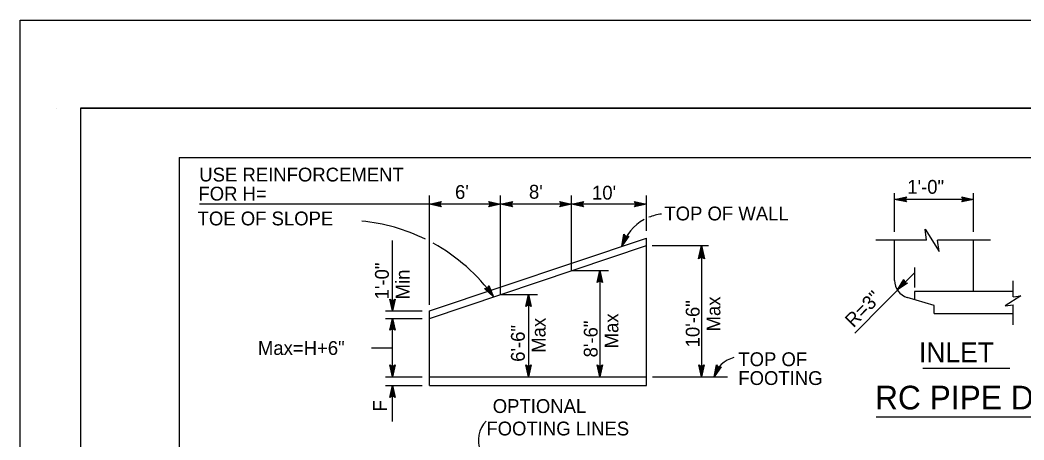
# Model space of a CAD drawing. Extents: x -894 to 866, y -476 to 714.
# Drawn here: x -894 to -386, y 501 to 714 of the extents above; entities that cross this region are included whole.
import ezdxf

# ---------------------------------------------------------------- set-up
doc = ezdxf.new("R2010")
doc.units = 0
for name, color, linetype in [('10 Sheet Format', 7, 'Continuous'), ('56 Stage 3 Anno', 7, 'Continuous'), ('57 Undefined', 7, 'Continuous'), ('60 Nongeo Data', 7, 'Continuous')]:
    doc.layers.add(name, color=color, linetype=linetype)

msp = doc.modelspace()

# ---------------------------------------------------------------- linework, layer by layer
at = {"layer": '10 Sheet Format'}
for p, q in [((-875.42, 668.97), (-875.42, 668.97)), ((-863.43, 668.96), (-863.43, -431.04)), ((-863.43, 668.96), (836.58, 668.96)), ((-813.45, 643.96), (-813.45, -406.04)), ((-813.45, 643.96), (811.55, 643.96))]:
    msp.add_line(p, q, dxfattribs=at)
for points in [[(-894.04, 713.55), (865.96, 713.55), (865.96, -476.45), (-894.04, -476.45)], [(-863.43, -431.04), (836.58, -431.04), (836.58, 668.96), (-863.43, 668.96)]]:
    msp.add_lwpolyline(points, close=True, dxfattribs=at)
at = {"layer": '56 Stage 3 Anno'}
for p, q in [((-451.37, 606.41), (-451.37, 626.01)), ((-411.37, 606.41), (-411.37, 626.01)), ((-686.84, 620.36), (-803.25, 620.36)), ((-686.84, 569.53), (-686.84, 624.86)), ((-686.84, 620.36), (-680.84, 621.68)), ((-650.84, 620.36), (-686.84, 620.36)), ((-680.84, 619.02), (-686.84, 620.36)), ((-686.84, 620.36), (-686.84, 620.36)), ((-681.06, 619.37), (-685.46, 620.35)), ((-685.45, 620.36), (-681.08, 621.32)), ((-684.08, 620.35), (-681.26, 620.98)), ((-681.29, 619.73), (-684.08, 620.35)), ((-682.7, 620.35), (-681.49, 620.62)), ((-681.47, 620.08), (-682.7, 620.35)), ((-680.84, 621.68), (-681.64, 620.36)), ((-681.64, 620.36), (-680.84, 619.02)), ((-680.84, 621.68), (-680.84, 621.68)), ((-656.03, 620.36), (-656.83, 621.69)), ((-656.83, 621.69), (-656.83, 621.69)), ((-656.83, 621.69), (-650.84, 620.36)), ((-650.84, 620.36), (-656.83, 619.03)), ((-656.83, 619.03), (-656.03, 620.36)), ((-656.62, 621.34), (-652.22, 620.36)), ((-652.23, 620.35), (-656.6, 619.39)), ((-653.6, 620.36), (-656.42, 619.73)), ((-656.38, 620.98), (-653.6, 620.36)), ((-656.21, 620.63), (-654.98, 620.36)), ((-654.98, 620.36), (-656.19, 620.09)), ((-650.84, 574.66), (-650.84, 624.86)), ((-650.84, 620.36), (-644.85, 621.68)), ((-614.84, 620.36), (-650.84, 620.36)), ((-650.84, 620.36), (-650.84, 620.36)), ((-644.85, 619.02), (-650.84, 620.36)), ((-650.84, 620.36), (-650.84, 620.36)), ((-645.06, 619.37), (-649.46, 620.35)), ((-649.45, 620.36), (-645.08, 621.32)), ((-648.08, 620.35), (-645.26, 620.98)), ((-645.29, 619.73), (-648.08, 620.35)), ((-646.7, 620.35), (-645.49, 620.62)), ((-645.47, 620.08), (-646.7, 620.35)), ((-644.85, 621.68), (-645.64, 620.36)), ((-645.64, 620.36), (-644.85, 619.02)), ((-644.85, 621.68), (-644.85, 621.68)), ((-620.09, 620.36), (-620.89, 621.69)), ((-620.89, 621.69), (-620.89, 621.69)), ((-620.89, 621.69), (-614.89, 620.36)), ((-614.89, 620.36), (-620.89, 619.03)), ((-620.89, 619.03), (-620.09, 620.36)), ((-620.67, 621.34), (-616.27, 620.36)), ((-616.28, 620.35), (-620.65, 619.39)), ((-617.65, 620.36), (-620.47, 619.73)), ((-620.44, 620.98), (-617.65, 620.36)), ((-620.26, 620.63), (-619.03, 620.36)), ((-619.03, 620.36), (-620.24, 620.09)), ((-614.89, 620.36), (-608.9, 621.68)), ((-614.89, 620.36), (-614.89, 620.36)), ((-608.9, 619.02), (-614.89, 620.36)), ((-614.89, 620.36), (-614.89, 620.36)), ((-614.84, 586.75), (-614.84, 624.86)), ((-577.04, 620.36), (-614.84, 620.36)), ((-609.11, 619.37), (-613.51, 620.35)), ((-613.5, 620.36), (-609.13, 621.32)), ((-612.13, 620.35), (-609.31, 620.98)), ((-609.35, 619.73), (-612.13, 620.35)), ((-610.75, 620.35), (-609.54, 620.62)), ((-609.52, 620.08), (-610.75, 620.35)), ((-608.9, 621.68), (-609.7, 620.36)), ((-609.7, 620.36), (-608.9, 619.02)), ((-608.9, 621.68), (-608.9, 621.68)), ((-582.23, 620.36), (-583.03, 621.69)), ((-583.03, 621.69), (-583.03, 621.69)), ((-583.03, 621.69), (-577.04, 620.36)), ((-577.04, 620.36), (-583.03, 619.03)), ((-583.03, 619.03), (-582.23, 620.36)), ((-582.82, 621.34), (-578.42, 620.36)), ((-578.43, 620.35), (-582.8, 619.39)), ((-579.8, 620.36), (-582.62, 619.73)), ((-582.58, 620.98), (-579.8, 620.36)), ((-582.41, 620.63), (-581.18, 620.36)), ((-581.18, 620.36), (-582.39, 620.09)), ((-577.04, 606.86), (-577.04, 624.86)), ((-577.04, 620.36), (-577.04, 620.36)), ((-451.37, 622.84), (-445.37, 624.17)), ((-411.37, 622.84), (-451.37, 622.84)), ((-445.37, 621.5), (-451.37, 622.84)), ((-451.37, 622.84), (-451.37, 622.84)), ((-445.59, 621.86), (-449.99, 622.84)), ((-449.98, 622.85), (-445.6, 623.81)), ((-448.61, 622.84), (-445.78, 623.47)), ((-445.82, 622.22), (-448.61, 622.84)), ((-447.22, 622.84), (-446.02, 623.11)), ((-446, 622.57), (-447.22, 622.84)), ((-445.37, 624.17), (-446.17, 622.84)), ((-446.17, 622.84), (-445.37, 621.5)), ((-445.37, 624.17), (-445.37, 624.17)), ((-445.37, 621.5), (-445.37, 621.5)), ((-416.57, 622.84), (-417.37, 624.18)), ((-417.37, 624.18), (-417.37, 624.18)), ((-417.37, 624.18), (-411.37, 622.84)), ((-411.37, 622.84), (-417.37, 621.51)), ((-417.37, 621.51), (-416.57, 622.84)), ((-417.37, 621.51), (-417.37, 621.51)), ((-417.15, 623.83), (-412.75, 622.84)), ((-412.76, 622.84), (-417.13, 621.87)), ((-414.13, 622.85), (-416.96, 622.22)), ((-416.92, 623.47), (-414.13, 622.85)), ((-416.74, 623.12), (-415.51, 622.85)), ((-415.51, 622.85), (-416.72, 622.58)), ((-411.37, 622.84), (-411.37, 622.84)), ((-680.84, 619.02), (-680.84, 619.02)), ((-656.83, 619.03), (-656.83, 619.03)), ((-644.85, 619.02), (-644.85, 619.02)), ((-620.89, 619.03), (-620.89, 619.03)), ((-608.9, 619.02), (-608.9, 619.02)), ((-583.03, 619.03), (-583.03, 619.03)), ((-589.37, 599.1), (-588.35, 605.15)), ((-588.86, 600.39), (-588.11, 604.8)), ((-588.35, 605.15), (-588.35, 605.15)), ((-588.35, 605.15), (-587.42, 603.91)), ((-705.54, 566.36), (-705.54, 601.94)), ((-585.88, 604.15), (-589.37, 599.1)), ((-586.29, 604.08), (-588.86, 600.37)), ((-588.33, 601.65), (-587.85, 604.5)), ((-586.71, 604), (-588.33, 601.65)), ((-587.81, 602.93), (-587.61, 604.15)), ((-587.1, 603.97), (-587.81, 602.93)), ((-587.42, 603.91), (-585.88, 604.15)), ((-585.88, 604.15), (-585.88, 604.15)), ((-589.37, 599.1), (-589.37, 599.1)), ((-574.11, 599.41), (-545.58, 599.41)), ((-550.6, 592.76), (-549.11, 599.41)), ((-550.21, 593), (-549.11, 597.88)), ((-549.81, 593.26), (-549.12, 596.35)), ((-549.42, 593.45), (-549.12, 594.82)), ((-549.12, 596.35), (-548.42, 593.21)), ((-549.12, 594.82), (-548.82, 593.48)), ((-549.11, 599.41), (-549.11, 533.06)), ((-549.11, 599.41), (-549.11, 599.41)), ((-549.11, 599.41), (-547.64, 592.76)), ((-549.11, 597.87), (-548.04, 593.02)), ((-549.11, 593.64), (-550.6, 592.76)), ((-550.6, 592.76), (-550.6, 592.76)), ((-547.64, 592.76), (-549.11, 593.64)), ((-547.64, 592.76), (-547.64, 592.76)), ((-614.84, 586.75), (-596.14, 586.75)), ((-601.98, 580.76), (-600.64, 586.75)), ((-601.62, 580.98), (-600.64, 585.38)), ((-600.64, 586.75), (-600.64, 533.06)), ((-600.64, 586.75), (-600.64, 586.75)), ((-600.64, 586.75), (-599.31, 580.76)), ((-600.64, 585.36), (-599.67, 580.99)), ((-441.37, 585.72), (-471.45, 555.18)), ((-441.37, 588.31), (-441.37, 578.24)), ((-600.64, 581.56), (-601.98, 580.76)), ((-601.98, 580.76), (-601.98, 580.76)), ((-601.26, 581.21), (-600.64, 583.99)), ((-600.92, 581.39), (-600.64, 582.61)), ((-600.64, 583.99), (-600.02, 581.17)), ((-600.64, 582.61), (-600.37, 581.41)), ((-599.31, 580.76), (-600.64, 581.56)), ((-599.31, 580.76), (-599.31, 580.76)), ((-449.92, 577.03), (-446.66, 582.24)), ((-444.76, 580.37), (-449.92, 577.03)), ((-445.16, 580.46), (-448.96, 578.01)), ((-448.95, 578.03), (-446.57, 581.82)), ((-447.98, 579), (-446.45, 581.45)), ((-445.58, 580.55), (-447.98, 579)), ((-447.01, 579.98), (-446.36, 581.03)), ((-445.96, 580.67), (-447.01, 579.98)), ((-446.66, 582.24), (-446.66, 582.24)), ((-446.66, 582.24), (-446.27, 580.74)), ((-446.27, 580.74), (-444.76, 580.37)), ((-444.76, 580.37), (-444.76, 580.37)), ((-658.94, 577.67), (-657.39, 577.8)), ((-654.35, 573.59), (-658.94, 577.67)), ((-658.94, 577.67), (-658.94, 577.67)), ((-655.16, 574.71), (-658.51, 577.69)), ((-655.96, 575.83), (-658.12, 577.74)), ((-656.77, 576.94), (-657.7, 577.77)), ((-657.39, 577.8), (-656.78, 579.23)), ((-657.27, 578.1), (-656.77, 576.94)), ((-657.09, 578.45), (-655.96, 575.83)), ((-656.94, 578.84), (-655.15, 574.71)), ((-656.78, 579.23), (-656.78, 579.23)), ((-656.78, 579.23), (-654.35, 573.59)), ((-650.84, 574.66), (-632.14, 574.66)), ((-637.98, 568.66), (-636.64, 574.66)), ((-636.64, 574.66), (-636.64, 533.06)), ((-636.64, 574.66), (-636.64, 574.66)), ((-636.64, 574.66), (-635.31, 568.66)), ((-449.92, 577.03), (-449.92, 577.03)), ((-705.54, 566.36), (-706.87, 572.35)), ((-706.87, 572.35), (-706.87, 572.35)), ((-706.87, 572.35), (-705.54, 571.55)), ((-705.54, 567.74), (-706.51, 572.11)), ((-705.54, 569.11), (-706.16, 571.94)), ((-705.54, 570.5), (-705.8, 571.7)), ((-705.54, 571.55), (-704.2, 572.35)), ((-704.2, 572.35), (-705.54, 566.36)), ((-704.56, 572.13), (-705.54, 567.73)), ((-704.92, 571.9), (-705.54, 569.11)), ((-705.26, 571.72), (-705.54, 570.5)), ((-704.2, 572.35), (-704.2, 572.35)), ((-654.35, 573.59), (-654.35, 573.59)), ((-636.64, 569.46), (-637.98, 568.66)), ((-637.62, 568.88), (-636.64, 573.28)), ((-637.26, 569.11), (-636.64, 571.9)), ((-636.92, 569.29), (-636.64, 570.52)), ((-636.64, 573.27), (-635.67, 568.9)), ((-636.64, 571.9), (-636.02, 569.07)), ((-636.64, 570.52), (-636.37, 569.31)), ((-635.31, 568.66), (-636.64, 569.46)), ((-709.14, 566.36), (-690.44, 566.36)), ((-705.54, 566.36), (-705.54, 566.36)), ((-637.98, 568.66), (-637.98, 568.66)), ((-635.31, 568.66), (-635.31, 568.66)), ((-709.14, 562.56), (-690.44, 562.56)), ((-706.88, 556.56), (-705.54, 562.56)), ((-706.52, 556.78), (-705.54, 561.18)), ((-706.16, 557.01), (-705.54, 559.8)), ((-705.54, 533.06), (-705.54, 562.56)), ((-705.54, 562.56), (-705.54, 562.56)), ((-705.54, 562.56), (-704.21, 556.56)), ((-705.54, 561.17), (-704.57, 556.8)), ((-705.54, 559.8), (-704.92, 556.97)), ((-705.54, 557.36), (-706.88, 556.56)), ((-706.88, 556.56), (-706.88, 556.56)), ((-705.82, 557.19), (-705.54, 558.42)), ((-705.54, 558.42), (-705.27, 557.21)), ((-704.21, 556.56), (-705.54, 557.36)), ((-704.21, 556.56), (-704.21, 556.56)), ((-716.15, 547.65), (-705.29, 547.65)), ((-705.54, 533.06), (-706.87, 539.05)), ((-706.87, 539.05), (-706.87, 539.05)), ((-706.87, 539.05), (-705.54, 538.25)), ((-705.54, 534.44), (-706.51, 538.81)), ((-705.54, 535.82), (-706.16, 538.64)), ((-705.54, 538.25), (-704.2, 539.05)), ((-704.2, 539.05), (-705.54, 533.06)), ((-704.56, 538.83), (-705.54, 534.43)), ((-704.2, 539.05), (-704.2, 539.05)), ((-636.64, 533.06), (-637.97, 539.05)), ((-637.97, 539.05), (-637.97, 539.05)), ((-637.97, 539.05), (-636.64, 538.25)), ((-636.64, 534.44), (-637.61, 538.81)), ((-636.64, 535.82), (-637.26, 538.64)), ((-636.64, 538.25), (-635.3, 539.05)), ((-635.3, 539.05), (-636.64, 533.06)), ((-635.66, 538.83), (-636.64, 534.43)), ((-635.3, 539.05), (-635.3, 539.05)), ((-600.64, 533.06), (-601.97, 539.05)), ((-601.97, 539.05), (-601.97, 539.05)), ((-601.97, 539.05), (-600.64, 538.25)), ((-600.64, 534.44), (-601.61, 538.81)), ((-600.64, 535.82), (-601.26, 538.64)), ((-600.64, 538.25), (-599.3, 539.05)), ((-599.3, 539.05), (-600.64, 533.06)), ((-599.66, 538.83), (-600.64, 534.43)), ((-599.3, 539.05), (-599.3, 539.05)), ((-549.11, 533.06), (-550.44, 539.05)), ((-550.44, 539.05), (-550.44, 539.05)), ((-550.44, 539.05), (-549.11, 538.25)), ((-549.12, 534.44), (-550.08, 538.81)), ((-549.11, 535.82), (-549.74, 538.64)), ((-549.11, 538.25), (-547.78, 539.05)), ((-547.78, 539.05), (-549.11, 533.06)), ((-548.13, 538.83), (-549.11, 534.43)), ((-547.78, 539.05), (-547.78, 539.05)), ((-542.72, 533.06), (-541.6, 539.09)), ((-542.18, 534.34), (-541.36, 538.74)), ((-541.6, 539.09), (-541.6, 539.09)), ((-541.6, 539.09), (-540.69, 537.84)), ((-705.54, 537.2), (-705.8, 538.4)), ((-704.92, 538.6), (-705.54, 535.82)), ((-705.26, 538.42), (-705.54, 537.2)), ((-636.64, 537.2), (-636.9, 538.4)), ((-636.01, 538.6), (-636.64, 535.82)), ((-636.36, 538.42), (-636.64, 537.2)), ((-600.64, 537.2), (-600.9, 538.4)), ((-600.01, 538.6), (-600.64, 535.82)), ((-600.36, 538.42), (-600.64, 537.2)), ((-549.11, 537.2), (-549.38, 538.4)), ((-548.49, 538.6), (-549.11, 535.82)), ((-548.84, 538.42), (-549.11, 537.2)), ((-539.15, 538.05), (-542.72, 533.06)), ((-539.56, 537.99), (-542.18, 534.32)), ((-541.64, 535.59), (-541.11, 538.44)), ((-539.98, 537.91), (-541.64, 535.59)), ((-541.1, 536.86), (-540.88, 538.08)), ((-540.37, 537.89), (-541.1, 536.86)), ((-540.69, 537.84), (-539.15, 538.05)), ((-539.15, 538.05), (-539.15, 538.05)), ((-709.14, 533.06), (-690.44, 533.06)), ((-709.14, 528.56), (-690.44, 528.56)), ((-706.88, 522.56), (-705.54, 528.56)), ((-705.54, 533.06), (-705.54, 533.06)), ((-705.54, 510.37), (-705.54, 528.56)), ((-705.54, 528.56), (-705.54, 528.56)), ((-705.54, 528.56), (-704.21, 522.56)), ((-636.64, 533.06), (-636.64, 533.06)), ((-600.64, 533.06), (-600.64, 533.06)), ((-573.95, 533.06), (-535.98, 533.06)), ((-549.11, 533.06), (-549.11, 533.06)), ((-542.72, 533.06), (-542.72, 533.06)), ((-706.52, 522.78), (-705.54, 527.18)), ((-706.16, 523.01), (-705.54, 525.79)), ((-705.82, 523.19), (-705.54, 524.42)), ((-705.54, 527.17), (-704.57, 522.8)), ((-705.54, 525.79), (-704.92, 522.97)), ((-705.54, 524.42), (-705.27, 523.21)), ((-705.54, 523.36), (-706.88, 522.56)), ((-706.88, 522.56), (-706.88, 522.56)), ((-704.21, 522.56), (-705.54, 523.36)), ((-704.21, 522.56), (-704.21, 522.56))]:
    msp.add_line(p, q, dxfattribs=at)
for centre, radius, start, end in [((-566.67, 591.64), 23.9, 96.6143, 112.232), ((-730.09, 518.77), 93.5, 63.824, 84.5013), ((-566.67, 591.64), 23.9, 118.7567, 161.8222), ((-730.09, 518.77), 93.5, 35.8928, 61.0792), ((-529.85, 529.76), 13.29, 102.4803, 165.6272), ((-648.3, 500.86), 13.78, 134.9731, 202.8815)]:
    msp.add_arc(centre, radius, start, end, dxfattribs=at)
at = {"layer": '57 Undefined'}
for p, q in [((-437.15, 537.49), (-392.97, 537.49)), ((-460.69, 512.83), (-291.14, 512.83))]:
    msp.add_line(p, q, dxfattribs=at)
at = {"layer": '60 Nongeo Data'}
for p, q in [((-686.84, 566.36), (-577.04, 603.26)), ((-577.04, 528.56), (-577.04, 603.26)), ((-435.19, 602.13), (-460.9, 602.13)), ((-451.37, 581.83), (-451.37, 602.13)), ((-402.86, 602.13), (-429.59, 602.13)), ((-411.37, 576.13), (-411.37, 602.13)), ((-686.84, 562.56), (-577.04, 599.46)), ((-391.37, 573.54), (-391.37, 581.63)), ((-391.37, 576.13), (-441.37, 576.13)), ((-441.37, 576.13), (-441.37, 572.13)), ((-431.37, 569.13), (-444.96, 573.21)), ((-431.37, 565.13), (-431.37, 569.13)), ((-391.4, 559.33), (-391.4, 569.53)), ((-686.84, 528.56), (-686.84, 566.36)), ((-431.37, 565.13), (-391.4, 565.13)), ((-686.84, 533.06), (-577.04, 533.06)), ((-686.84, 528.56), (-577.04, 528.56))]:
    msp.add_line(p, q, dxfattribs=at)
for points in [[(-435.19, 602.13), (-435.89, 607.73), (-428.89, 596.53), (-429.59, 602.13)], [(-391.37, 573.54), (-387.4, 574.03), (-395.4, 569.03), (-391.4, 569.53)]]:
    msp.add_lwpolyline(points, dxfattribs=at)
msp.add_arc((-442.37, 581.83), 9, 180, 253.3008, dxfattribs=at)

# ---------------------------------------------------------------- texts
at = {"layer": '57 Undefined'}
for s, height, p in [('USE REINFORCEMENT', 7, (-803.33, 631.87)), ("6'", 7, (-673.88, 623.03)), ("8'", 7, (-636.45, 623.17)), ('1\'-0"', 7, (-444.96, 625.65)), ('FOR H=', 7, (-803.77, 622.23)), ("10'", 7, (-604.53, 622.71)), ('TOE OF SLOPE', 7, (-804.17, 609.66)), ('TOP OF WALL', 7, (-567.91, 612.18)), ('Max=H+6"', 7, (-773.65, 544.11)), ('INLET', 10, (-439.01, 540.44)), ('TOP OF', 7, (-530.48, 538.43)), ('FOOTING', 7, (-530.48, 528.9)), ('RC PIPE DETAILS', 12, (-461.26, 516.52)), ('OPTIONAL', 7, (-654.79, 514.73)), ('FOOTING LINES', 7, (-658.02, 503.37))]:
    msp.add_text(s, height=height, dxfattribs=at).set_placement(p)
for s, rotation, p in [('1\'-0"', 90, (-707.39, 572.21)), ('Min', 90, (-696.89, 572.21)), ('R=3"', 45.4337, (-472.22, 557.59)), ('10\'-6"', 90, (-550.07, 547.95)), ('Max', 90, (-539.57, 555.99)), ('Max', 90, (-591.19, 547.42)), ('Max', 90, (-628.07, 545.19)), ('8\'-6"', 90, (-601.69, 542.85)), ('6\'-6"', 90, (-638.57, 540.62)), ('F', 90, (-708.39, 515.5))]:
    msp.add_text(s, height=7, rotation=rotation, dxfattribs=at).set_placement(p)

doc.saveas('drawing.dxf')
